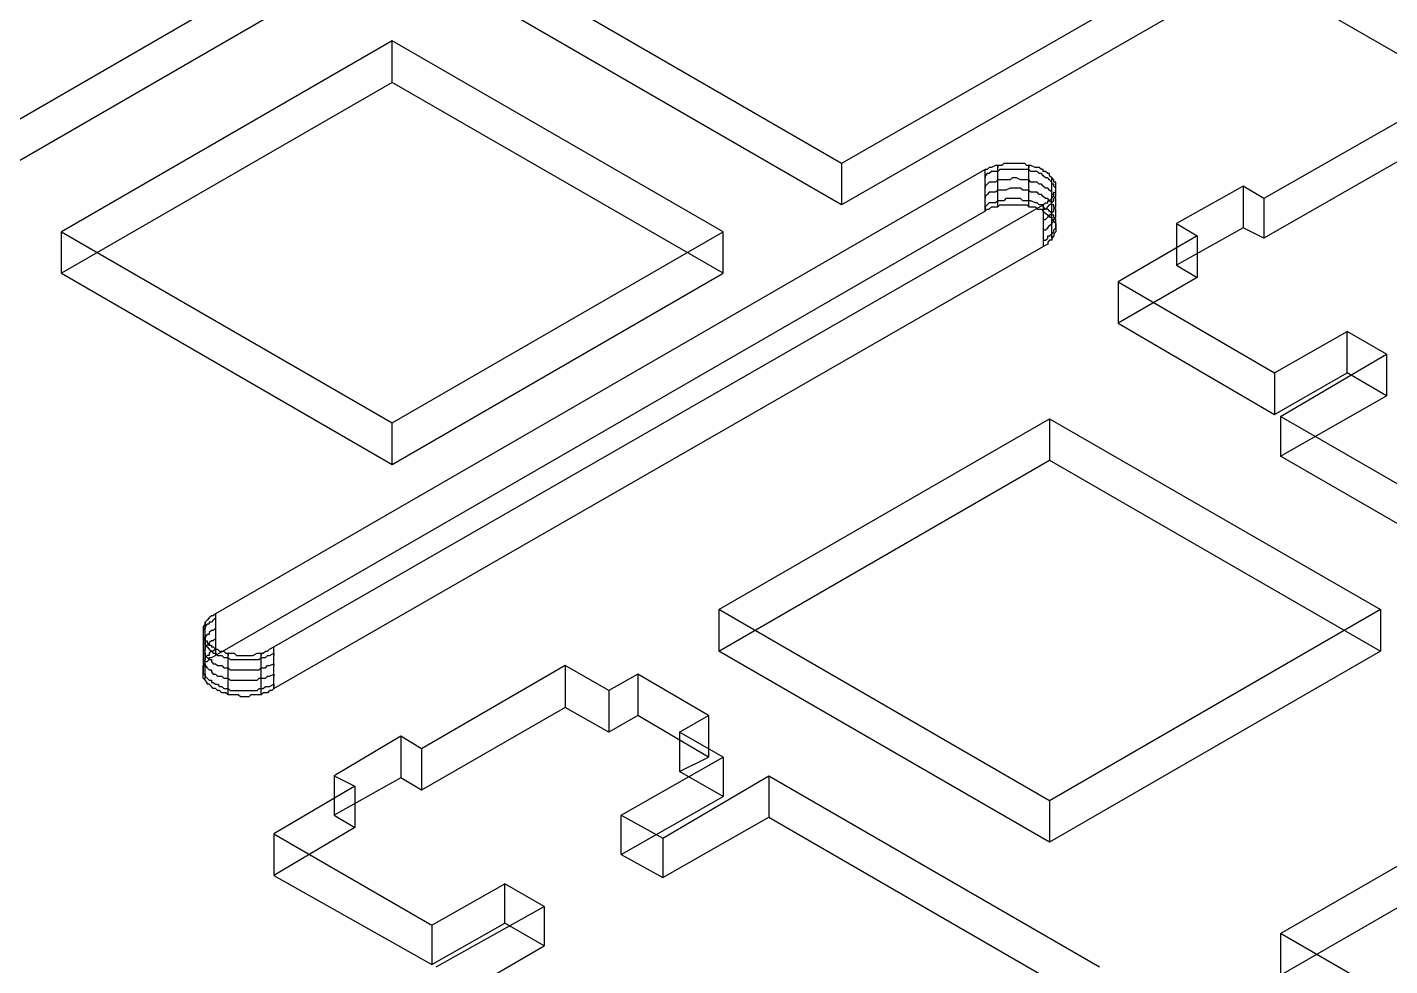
# Model space of a CAD drawing. Header units: millimetres. Extents: x 0 to 2112, y 8 to 1252.
# Drawn here: x 775.4 to 948.4, y 692.1 to 811.1 of the extents above; entities that cross this region are included whole.
import ezdxf

# ---------------------------------------------------------------- set-up
doc = ezdxf.new("R2010")
doc.units = ezdxf.units.MM
doc.layers.get('0').update_dxf_attribs({"linetype": 'CONTINUOUS'})

msp = doc.modelspace()

# ---------------------------------------------------------------- linework, layer by layer
at = {"color": 9}
for p, q in [((925.527, 821.517), (1128.25, 704.561)), ((925.527, 821.517), (1128.25, 704.561)), ((806.722, 818.102), (764.759, 793.856)), ((806.722, 818.102), (764.759, 793.856)), ((878.798, 793.856), (836.835, 818.102)), ((878.798, 793.856), (836.835, 818.102)), ((921.032, 818.102), (878.798, 793.856)), ((921.032, 818.102), (878.798, 793.856)), ((806.722, 812.839), (764.759, 788.592)), ((806.722, 812.839), (764.759, 788.592)), ((878.798, 788.592), (836.835, 812.839)), ((878.798, 788.592), (836.835, 812.839)), ((921.032, 812.839), (878.798, 788.592)), ((921.032, 812.839), (878.798, 788.592)), ((821.764, 809.424), (779.801, 785.177)), ((821.764, 809.424), (779.801, 785.177)), ((863.752, 785.177), (821.764, 809.424)), ((821.764, 804.132), (821.764, 809.424)), ((863.752, 785.177), (821.764, 809.424)), ((821.764, 804.132), (821.764, 809.424)), ((821.764, 804.132), (779.801, 779.914)), ((821.764, 804.132), (779.801, 779.914)), ((863.752, 779.914), (821.764, 804.132)), ((863.752, 779.914), (821.764, 804.132)), ((950.874, 799.917), (932.385, 789.393)), ((950.874, 799.917), (932.385, 789.393)), ((878.798, 793.856), (878.798, 788.592)), ((878.798, 793.856), (878.798, 788.592)), ((899.379, 793.856), (899.128, 793.609)), ((899.379, 793.856), (899.128, 793.609)), ((899.654, 793.856), (899.379, 793.856)), ((899.654, 793.856), (899.379, 793.856)), ((900.176, 793.856), (899.654, 793.856)), ((900.176, 793.856), (899.654, 793.856)), ((900.451, 793.856), (900.176, 793.856)), ((900.451, 793.856), (900.176, 793.856)), ((900.702, 793.856), (900.451, 793.856)), ((900.702, 793.856), (900.451, 793.856)), ((900.977, 793.856), (900.702, 793.856)), ((900.977, 793.856), (900.702, 793.856)), ((901.499, 793.856), (900.977, 793.856)), ((901.499, 793.856), (900.977, 793.856)), ((901.774, 793.856), (901.499, 793.856)), ((901.774, 793.856), (901.499, 793.856)), ((902.025, 793.856), (901.774, 793.856)), ((902.025, 793.856), (901.774, 793.856)), ((902.3, 793.609), (902.025, 793.856)), ((902.3, 793.609), (902.025, 793.856)), ((950.874, 794.932), (932.385, 784.377)), ((950.874, 794.932), (932.385, 784.377)), ((897.008, 793.083), (799.338, 736.713)), ((897.008, 793.083), (799.338, 736.713)), ((897.283, 793.083), (897.008, 793.083)), ((897.008, 787.795), (897.008, 793.083)), ((897.008, 787.795), (897.008, 793.083)), ((897.283, 793.083), (897.008, 793.083)), ((897.283, 792.561), (897.008, 792.286)), ((897.008, 792.286), (897.008, 792.011)), ((897.534, 793.334), (897.283, 793.083)), ((897.534, 793.334), (897.283, 793.083)), ((897.534, 792.561), (897.283, 792.561)), ((897.805, 793.334), (897.534, 793.334)), ((897.805, 793.334), (897.534, 793.334)), ((897.805, 792.808), (897.534, 792.561)), ((898.331, 793.609), (897.805, 793.334)), ((898.331, 793.609), (897.805, 793.334)), ((898.331, 792.808), (897.805, 792.808)), ((898.606, 793.609), (898.331, 793.609)), ((898.606, 793.609), (898.331, 793.609)), ((898.606, 792.808), (898.331, 792.808)), ((898.853, 793.609), (898.606, 793.609)), ((898.606, 788.345), (898.606, 793.609)), ((898.606, 793.609), (898.606, 793.334)), ((898.853, 793.609), (898.606, 793.609)), ((898.853, 793.083), (898.606, 792.808)), ((899.128, 793.609), (898.853, 793.609)), ((899.128, 793.609), (898.853, 793.609)), ((899.128, 793.083), (898.853, 793.083)), ((899.379, 793.083), (899.128, 793.083)), ((899.654, 793.083), (899.379, 793.083)), ((900.176, 793.083), (899.654, 793.083)), ((900.451, 793.083), (900.176, 793.083)), ((900.451, 792.011), (900.176, 791.764)), ((900.702, 793.083), (900.451, 793.083)), ((900.702, 792.011), (900.451, 792.011)), ((900.977, 793.083), (900.702, 793.083)), ((900.977, 792.011), (900.702, 792.011)), ((901.499, 793.083), (900.977, 793.083)), ((901.499, 791.764), (900.977, 792.011)), ((901.774, 793.083), (901.499, 793.083)), ((902.025, 793.083), (901.774, 793.083)), ((902.3, 793.083), (902.025, 793.083)), ((902.547, 793.609), (902.3, 793.609)), ((902.547, 793.609), (902.3, 793.609)), ((902.547, 793.083), (902.3, 793.083)), ((902.822, 793.609), (902.547, 793.609)), ((902.547, 788.345), (902.547, 793.609)), ((902.547, 793.609), (902.547, 793.334)), ((902.822, 793.609), (902.547, 793.609)), ((902.822, 792.808), (902.547, 793.083)), ((903.344, 793.334), (902.822, 793.609)), ((903.344, 793.334), (902.822, 793.609)), ((903.344, 792.808), (902.822, 792.808)), ((903.623, 793.334), (903.344, 793.334)), ((903.623, 793.334), (903.344, 793.334)), ((903.623, 792.808), (903.344, 792.808)), ((903.87, 793.334), (903.623, 793.334)), ((903.87, 793.334), (903.623, 793.334)), ((903.87, 792.561), (903.623, 792.808)), ((904.145, 793.083), (903.87, 793.334)), ((904.145, 793.083), (903.87, 793.334)), ((904.145, 792.561), (903.87, 792.561)), ((904.392, 793.083), (904.145, 793.083)), ((904.392, 793.083), (904.145, 793.083)), ((904.392, 792.286), (904.145, 792.561)), ((904.392, 792.808), (904.392, 793.083)), ((904.392, 792.808), (904.392, 793.083)), ((904.667, 792.808), (904.392, 792.808)), ((904.667, 792.808), (904.392, 792.808)), ((904.667, 792.011), (904.392, 792.286)), ((904.392, 792.286), (904.392, 792.286)), ((904.946, 792.561), (904.667, 792.808)), ((904.946, 792.561), (904.667, 792.808)), ((904.946, 792.011), (904.667, 792.011)), ((905.192, 792.561), (904.946, 792.561)), ((905.192, 792.561), (904.946, 792.561)), ((905.192, 791.764), (904.946, 792.011)), ((905.192, 792.286), (905.192, 792.561)), ((905.192, 792.286), (905.192, 792.561)), ((905.468, 792.011), (905.192, 792.286)), ((905.468, 792.011), (905.192, 792.286)), ((905.715, 791.764), (905.468, 792.011)), ((905.468, 792.011), (905.468, 792.011)), ((905.468, 786.747), (905.468, 792.011)), ((905.468, 792.011), (905.468, 791.764)), ((905.715, 791.764), (905.468, 792.011)), ((905.468, 792.011), (905.468, 792.011)), ((897.283, 791.238), (897.008, 790.963)), ((897.008, 790.963), (897.008, 790.716)), ((897.534, 791.489), (897.283, 791.238)), ((897.534, 790.19), (897.283, 789.915)), ((897.805, 791.489), (897.534, 791.489)), ((897.805, 790.19), (897.534, 790.19)), ((898.331, 791.489), (897.805, 791.489)), ((898.331, 790.19), (897.805, 790.19)), ((898.606, 791.764), (898.331, 791.489)), ((898.606, 790.441), (898.331, 790.19)), ((898.853, 791.764), (898.606, 791.764)), ((898.853, 790.441), (898.606, 790.441)), ((899.128, 791.764), (898.853, 791.764)), ((899.128, 790.441), (898.853, 790.441)), ((899.379, 791.764), (899.128, 791.764)), ((899.379, 790.441), (899.128, 790.441)), ((899.654, 791.764), (899.379, 791.764)), ((899.654, 790.441), (899.379, 790.441)), ((900.176, 791.764), (899.654, 791.764)), ((900.176, 790.716), (899.654, 790.441)), ((900.451, 790.716), (900.176, 790.716)), ((900.702, 790.716), (900.451, 790.716)), ((900.977, 790.716), (900.702, 790.716)), ((901.499, 790.716), (900.977, 790.716)), ((901.774, 791.764), (901.499, 791.764)), ((901.774, 790.441), (901.499, 790.716)), ((902.025, 791.764), (901.774, 791.764)), ((902.025, 790.441), (901.774, 790.441)), ((902.3, 791.764), (902.025, 791.764)), ((902.3, 790.441), (902.025, 790.441)), ((902.547, 791.764), (902.3, 791.764)), ((902.547, 790.441), (902.3, 790.441)), ((902.822, 791.489), (902.547, 791.764)), ((902.822, 790.19), (902.547, 790.441)), ((903.344, 791.489), (902.822, 791.489)), ((903.344, 790.19), (902.822, 790.19)), ((903.623, 791.489), (903.344, 791.489)), ((903.623, 790.19), (903.344, 790.19)), ((903.87, 791.238), (903.623, 791.489)), ((903.87, 789.915), (903.623, 790.19)), ((904.145, 791.238), (903.87, 791.238)), ((904.392, 790.963), (904.145, 791.238)), ((904.667, 790.716), (904.392, 790.963)), ((904.392, 790.963), (904.392, 790.963)), ((904.946, 790.716), (904.667, 790.716)), ((905.192, 790.441), (904.946, 790.716)), ((905.468, 791.489), (905.192, 791.764)), ((905.192, 791.764), (905.192, 791.764)), ((905.468, 790.19), (905.192, 790.441)), ((905.192, 790.441), (905.192, 790.441)), ((905.468, 791.238), (905.468, 791.489)), ((905.715, 791.238), (905.468, 791.238)), ((905.468, 789.915), (905.468, 790.19)), ((905.715, 791.489), (905.715, 791.764)), ((905.715, 791.489), (905.715, 791.764)), ((905.99, 791.489), (905.715, 791.489)), ((905.99, 791.489), (905.715, 791.489)), ((905.715, 790.963), (905.715, 791.238)), ((905.99, 790.716), (905.715, 790.963)), ((905.715, 789.915), (905.715, 790.19)), ((905.715, 790.19), (905.99, 790.19)), ((905.715, 789.915), (905.715, 790.19)), ((905.715, 790.19), (905.99, 790.19)), ((905.99, 791.238), (905.99, 791.489)), ((905.99, 791.238), (905.99, 791.489)), ((905.99, 790.963), (905.99, 791.238)), ((905.99, 790.963), (905.99, 791.238)), ((905.99, 790.716), (905.99, 790.963)), ((905.99, 790.963), (905.99, 790.963)), ((905.99, 790.716), (905.99, 790.963)), ((905.99, 790.963), (905.99, 790.963)), ((905.99, 790.441), (905.99, 790.716)), ((905.99, 790.441), (905.99, 790.716)), ((905.99, 790.441), (905.99, 790.716)), ((905.99, 790.19), (905.99, 790.441)), ((905.99, 790.19), (905.99, 790.441)), ((905.99, 790.441), (905.99, 790.441)), ((905.99, 790.19), (905.99, 790.441)), ((905.99, 789.915), (905.99, 790.19)), ((929.739, 790.963), (921.311, 786.225)), ((929.739, 790.963), (921.311, 786.225)), ((932.385, 789.393), (929.739, 790.963)), ((929.739, 790.963), (929.739, 785.7)), ((932.385, 789.393), (929.739, 790.963)), ((929.739, 790.963), (929.739, 785.7)), ((806.722, 732.497), (904.392, 788.592)), ((806.722, 732.497), (904.392, 788.592)), ((897.283, 789.915), (897.008, 789.64)), ((897.008, 789.64), (897.008, 789.393)), ((897.283, 788.592), (897.008, 788.345)), ((897.534, 788.868), (897.283, 788.592)), ((897.805, 788.868), (897.534, 788.868)), ((898.331, 788.868), (897.805, 788.868)), ((898.606, 789.118), (898.331, 788.868)), ((898.853, 789.118), (898.606, 789.118)), ((898.606, 788.345), (898.853, 788.592)), ((898.606, 788.345), (898.853, 788.592)), ((899.128, 789.118), (898.853, 789.118)), ((898.853, 788.592), (899.128, 788.592)), ((898.853, 788.592), (899.128, 788.592)), ((899.379, 789.118), (899.128, 789.118)), ((899.128, 788.592), (899.379, 788.592)), ((899.128, 788.592), (899.379, 788.592)), ((899.654, 789.393), (899.379, 789.118)), ((899.379, 788.592), (899.654, 788.592)), ((899.379, 788.592), (899.654, 788.592)), ((900.176, 789.393), (899.654, 789.393)), ((899.654, 788.592), (900.176, 788.592)), ((899.654, 788.592), (900.176, 788.592)), ((900.451, 789.393), (900.176, 789.393)), ((900.176, 788.592), (900.451, 788.592)), ((900.176, 788.592), (900.451, 788.592)), ((900.702, 789.393), (900.451, 789.393)), ((900.451, 788.592), (900.702, 788.592)), ((900.451, 788.592), (900.702, 788.592)), ((900.977, 789.393), (900.702, 789.393)), ((900.702, 788.592), (900.977, 788.592)), ((900.702, 788.592), (900.977, 788.592)), ((901.499, 789.393), (900.977, 789.393)), ((900.977, 788.592), (901.499, 788.592)), ((900.977, 788.592), (901.499, 788.592)), ((901.774, 789.118), (901.499, 789.393)), ((901.499, 788.592), (901.774, 788.592)), ((901.499, 788.592), (901.774, 788.592)), ((902.025, 789.118), (901.774, 789.118)), ((901.774, 788.592), (902.025, 788.592)), ((901.774, 788.592), (902.025, 788.592)), ((902.3, 789.118), (902.025, 789.118)), ((902.025, 788.592), (902.3, 788.592)), ((902.025, 788.592), (902.3, 788.592)), ((902.547, 789.118), (902.3, 789.118)), ((902.3, 788.592), (902.547, 788.345)), ((902.3, 788.592), (902.547, 788.345)), ((902.822, 789.118), (902.547, 789.118)), ((903.344, 788.868), (902.822, 789.118)), ((903.623, 788.868), (903.344, 788.868)), ((903.87, 788.592), (903.623, 788.868)), ((904.145, 789.915), (903.87, 789.915)), ((904.145, 788.592), (903.87, 788.592)), ((904.392, 789.64), (904.145, 789.915)), ((904.392, 788.592), (904.145, 788.592)), ((904.667, 789.393), (904.392, 789.64)), ((904.392, 789.64), (904.392, 789.64)), ((904.392, 788.592), (904.667, 788.868)), ((904.392, 788.592), (904.667, 788.868)), ((904.392, 788.592), (904.392, 783.332)), ((904.392, 788.345), (904.392, 788.592)), ((904.392, 788.592), (904.392, 783.332)), ((904.946, 789.393), (904.667, 789.393)), ((904.667, 788.868), (904.946, 788.868)), ((904.667, 788.868), (904.946, 788.868)), ((905.192, 789.118), (904.946, 789.393)), ((904.946, 788.868), (904.946, 789.118)), ((904.946, 789.118), (905.192, 789.118)), ((904.946, 788.868), (904.946, 789.118)), ((904.946, 789.118), (905.192, 789.118)), ((904.946, 788.345), (905.192, 788.592)), ((905.192, 789.118), (905.468, 789.393)), ((905.192, 789.118), (905.468, 789.393)), ((905.468, 788.868), (905.192, 789.118)), ((905.192, 789.118), (905.192, 789.118)), ((905.192, 788.592), (905.468, 788.868)), ((905.715, 789.915), (905.468, 789.915)), ((905.468, 789.393), (905.468, 789.64)), ((905.468, 789.64), (905.715, 789.64)), ((905.468, 784.377), (905.468, 789.64)), ((905.468, 789.64), (905.468, 789.393)), ((905.468, 789.393), (905.468, 789.64)), ((905.468, 789.64), (905.715, 789.64)), ((905.468, 788.868), (905.715, 789.118)), ((905.468, 788.592), (905.468, 788.868)), ((905.468, 788.868), (905.468, 788.868)), ((905.715, 788.592), (905.468, 788.592)), ((905.715, 789.64), (905.715, 789.915)), ((905.715, 789.64), (905.715, 789.915)), ((905.715, 789.64), (905.715, 789.915)), ((905.99, 789.393), (905.715, 789.64)), ((905.715, 789.393), (905.99, 789.64)), ((905.715, 789.118), (905.715, 789.393)), ((905.715, 789.393), (905.715, 789.393)), ((905.715, 788.345), (905.715, 788.592)), ((905.99, 789.64), (905.99, 789.915)), ((905.99, 789.915), (905.99, 789.915)), ((905.99, 789.118), (905.99, 789.393)), ((905.99, 789.393), (905.99, 789.393)), ((905.99, 788.868), (905.99, 789.118)), ((905.99, 788.592), (905.99, 788.868)), ((905.99, 788.345), (905.99, 788.592)), ((905.99, 788.592), (905.99, 788.592)), ((932.385, 789.393), (932.385, 784.377)), ((932.385, 789.393), (932.385, 784.377)), ((897.008, 787.795), (799.338, 731.425)), ((897.008, 787.795), (799.338, 731.425)), ((897.008, 788.345), (897.008, 788.07)), ((897.008, 787.795), (897.283, 788.07)), ((897.008, 787.795), (897.283, 788.07)), ((897.008, 787.795), (897.008, 787.795)), ((897.008, 787.795), (897.008, 787.795)), ((897.283, 788.07), (897.534, 788.07)), ((897.283, 788.07), (897.534, 788.07)), ((897.534, 788.07), (897.805, 788.345)), ((897.534, 788.07), (897.805, 788.345)), ((897.805, 788.345), (898.331, 788.345)), ((897.805, 788.345), (898.331, 788.345)), ((898.331, 788.345), (898.606, 788.345)), ((898.331, 788.345), (898.606, 788.345)), ((902.547, 788.345), (902.822, 788.345)), ((902.547, 788.345), (902.822, 788.345)), ((902.822, 788.345), (903.344, 788.345)), ((902.822, 788.345), (903.344, 788.345)), ((903.344, 788.345), (903.623, 788.07)), ((903.344, 788.345), (903.623, 788.07)), ((903.623, 788.07), (903.87, 788.07)), ((903.623, 788.07), (903.87, 788.07)), ((903.87, 788.07), (904.145, 788.07)), ((903.87, 788.07), (904.145, 788.07)), ((904.145, 788.07), (904.392, 787.795)), ((904.145, 788.07), (904.392, 787.795)), ((904.667, 788.07), (904.392, 788.345)), ((904.392, 788.07), (904.667, 788.07)), ((904.392, 787.795), (904.392, 787.795)), ((904.392, 787.795), (904.667, 787.548)), ((904.392, 787.795), (904.392, 787.795)), ((904.392, 787.795), (904.667, 787.548)), ((904.392, 786.747), (904.667, 786.747)), ((904.667, 788.07), (904.946, 788.345)), ((904.946, 788.07), (904.667, 788.07)), ((904.667, 787.548), (904.946, 787.273)), ((904.667, 787.548), (904.946, 787.273)), ((904.667, 786.747), (904.946, 787.023)), ((904.946, 788.345), (904.946, 788.345)), ((905.192, 787.795), (904.946, 788.07)), ((904.946, 787.273), (905.192, 787.273)), ((904.946, 787.023), (905.192, 787.273)), ((904.946, 787.273), (905.192, 787.273)), ((904.946, 787.023), (904.946, 787.023)), ((905.468, 787.548), (905.192, 787.795)), ((905.192, 787.795), (905.192, 787.795)), ((905.192, 787.273), (905.468, 787.548)), ((905.192, 787.273), (905.192, 787.023)), ((905.192, 787.273), (905.192, 787.023)), ((905.192, 787.023), (905.468, 787.023)), ((905.192, 787.023), (905.468, 787.023)), ((905.468, 787.548), (905.715, 787.795)), ((905.468, 787.273), (905.468, 787.548)), ((905.468, 787.548), (905.468, 787.548)), ((905.715, 787.273), (905.468, 787.273)), ((905.468, 787.023), (905.468, 786.747)), ((905.468, 787.023), (905.468, 786.747)), ((905.468, 786.747), (905.715, 786.5)), ((905.468, 786.747), (905.715, 786.5)), ((905.99, 788.07), (905.715, 788.345)), ((905.715, 788.07), (905.99, 788.345)), ((905.715, 787.795), (905.715, 788.07)), ((905.715, 788.07), (905.715, 788.07)), ((905.715, 787.023), (905.715, 787.273)), ((905.99, 786.747), (905.715, 787.023)), ((905.715, 786.747), (905.99, 787.023)), ((905.715, 786.5), (905.715, 786.747)), ((905.715, 786.747), (905.715, 786.747)), ((905.99, 787.795), (905.99, 788.07)), ((905.99, 788.07), (905.99, 788.07)), ((905.99, 787.548), (905.99, 787.795)), ((905.99, 787.273), (905.99, 787.548)), ((905.99, 787.023), (905.99, 787.273)), ((905.99, 787.273), (905.99, 787.273)), ((905.99, 786.5), (905.99, 786.747)), ((905.99, 786.747), (905.99, 786.747)), ((779.801, 785.177), (821.764, 760.931)), ((779.801, 779.914), (779.801, 785.177)), ((779.801, 785.177), (821.764, 760.931)), ((779.801, 779.914), (779.801, 785.177)), ((821.764, 760.931), (863.752, 785.177)), ((821.764, 760.931), (863.752, 785.177)), ((863.752, 779.914), (863.752, 785.177)), ((863.752, 779.914), (863.752, 785.177)), ((904.392, 785.424), (904.667, 785.424)), ((904.667, 785.424), (904.946, 785.7)), ((904.946, 785.7), (905.192, 785.975)), ((904.946, 785.7), (904.946, 785.7)), ((905.192, 785.975), (905.468, 786.225)), ((905.468, 786.225), (905.715, 786.5)), ((905.468, 786.225), (905.468, 786.225)), ((905.468, 784.902), (905.715, 785.177)), ((905.715, 786.5), (905.715, 786.5)), ((905.715, 786.5), (905.99, 786.225)), ((905.715, 786.5), (905.715, 786.5)), ((905.715, 786.5), (905.99, 786.225)), ((905.715, 785.424), (905.99, 785.7)), ((905.715, 785.177), (905.715, 785.424)), ((905.715, 785.424), (905.715, 785.424)), ((905.99, 785.177), (905.715, 784.902)), ((905.99, 785.177), (905.715, 784.902)), ((905.99, 786.225), (905.99, 786.5)), ((905.99, 786.225), (905.99, 785.975)), ((905.99, 785.975), (905.99, 786.225)), ((905.99, 786.225), (905.99, 786.225)), ((905.99, 786.225), (905.99, 785.975)), ((905.99, 785.975), (905.99, 785.975)), ((905.99, 785.975), (905.99, 785.7)), ((905.99, 785.7), (905.99, 785.975)), ((905.99, 785.975), (905.99, 785.975)), ((905.99, 785.975), (905.99, 785.7)), ((905.99, 785.7), (905.99, 785.424)), ((905.99, 785.7), (905.99, 785.424)), ((905.99, 785.424), (905.99, 785.177)), ((905.99, 785.424), (905.99, 785.177)), ((905.99, 785.177), (905.99, 785.177)), ((905.99, 785.177), (905.99, 785.177)), ((921.311, 786.225), (923.925, 784.652)), ((921.311, 786.225), (921.311, 780.962)), ((921.311, 786.225), (923.925, 784.652)), ((921.311, 786.225), (921.311, 780.962)), ((929.739, 785.7), (921.311, 780.962)), ((929.739, 785.7), (921.311, 780.962)), ((932.385, 784.377), (929.739, 785.7)), ((932.385, 784.377), (929.739, 785.7)), ((806.722, 727.209), (904.392, 783.332)), ((806.722, 727.209), (904.392, 783.332)), ((904.392, 784.13), (904.667, 784.13)), ((904.946, 783.608), (904.392, 783.332)), ((904.946, 783.608), (904.392, 783.332)), ((904.667, 784.13), (904.946, 784.377)), ((904.946, 784.377), (904.946, 784.652)), ((904.946, 784.652), (905.192, 784.652)), ((905.192, 784.13), (904.946, 783.855)), ((905.192, 784.13), (904.946, 783.855)), ((904.946, 783.855), (904.946, 783.608)), ((904.946, 783.855), (904.946, 783.608)), ((905.192, 784.652), (905.468, 784.902)), ((905.468, 784.13), (905.192, 784.13)), ((905.468, 784.13), (905.192, 784.13)), ((905.468, 784.902), (905.468, 784.902)), ((905.715, 784.652), (905.468, 784.377)), ((905.715, 784.652), (905.468, 784.377)), ((905.468, 784.377), (905.468, 784.13)), ((905.468, 784.377), (905.468, 784.13)), ((905.715, 784.902), (905.715, 784.652)), ((905.715, 784.902), (905.715, 784.652)), ((905.715, 784.652), (905.715, 784.652)), ((905.715, 784.652), (905.715, 784.652)), ((923.925, 784.652), (913.899, 778.842)), ((923.925, 784.652), (913.899, 778.842)), ((923.925, 784.652), (923.925, 779.392)), ((923.925, 784.652), (923.925, 779.392)), ((779.801, 779.914), (821.764, 755.668)), ((779.801, 779.914), (821.764, 755.668)), ((821.764, 755.668), (863.752, 779.914)), ((821.764, 755.668), (863.752, 779.914)), ((921.311, 780.962), (923.925, 779.392)), ((921.311, 780.962), (923.925, 779.392)), ((923.925, 779.392), (913.899, 773.578)), ((923.925, 779.392), (913.899, 773.578)), ((913.899, 778.842), (933.708, 767.267)), ((913.899, 778.842), (913.899, 773.578)), ((913.899, 778.842), (933.708, 767.267)), ((913.899, 778.842), (913.899, 773.578)), ((913.899, 773.578), (933.708, 762.007)), ((913.899, 773.578), (933.708, 762.007)), ((933.708, 767.267), (942.936, 772.53)), ((933.708, 767.267), (942.936, 772.53)), ((947.953, 769.638), (942.936, 772.53)), ((947.953, 769.638), (942.936, 772.53)), ((942.936, 767.267), (942.936, 772.53)), ((942.936, 767.267), (942.936, 772.53)), ((934.508, 761.732), (947.953, 769.638)), ((934.508, 761.732), (947.953, 769.638)), ((947.953, 769.638), (947.953, 764.374)), ((947.953, 769.638), (947.953, 764.374)), ((933.708, 762.007), (942.936, 767.267)), ((933.708, 767.267), (933.708, 762.007)), ((933.708, 767.267), (933.708, 762.007)), ((933.708, 762.007), (942.936, 767.267)), ((947.953, 764.374), (942.936, 767.267)), ((947.953, 764.374), (942.936, 767.267)), ((934.508, 756.715), (947.953, 764.374)), ((934.508, 756.715), (947.953, 764.374)), ((821.764, 755.668), (821.764, 760.931)), ((821.764, 755.668), (821.764, 760.931)), ((863.23, 737.235), (905.192, 761.457)), ((863.23, 737.235), (905.192, 761.457)), ((905.192, 761.457), (947.18, 737.235)), ((905.192, 761.457), (905.192, 756.193)), ((905.192, 761.457), (947.18, 737.235)), ((905.192, 761.457), (905.192, 756.193)), ((976.468, 737.485), (934.508, 761.732)), ((934.508, 761.732), (934.508, 756.715)), ((976.468, 737.485), (934.508, 761.732)), ((934.508, 761.732), (934.508, 756.715)), ((863.23, 731.975), (905.192, 756.193)), ((863.23, 731.975), (905.192, 756.193)), ((905.192, 756.193), (947.18, 731.975)), ((905.192, 756.193), (947.18, 731.975)), ((976.468, 732.497), (934.508, 756.715)), ((976.468, 732.497), (934.508, 756.715)), ((799.338, 736.713), (799.059, 736.438)), ((799.338, 736.713), (799.059, 736.438)), ((799.338, 736.713), (799.338, 731.425)), ((799.338, 736.713), (799.338, 731.425)), ((905.192, 712.992), (863.23, 737.235)), ((905.192, 712.992), (863.23, 737.235)), ((863.23, 737.235), (863.23, 731.975)), ((863.23, 737.235), (863.23, 731.975)), ((947.18, 737.235), (905.192, 712.992)), ((947.18, 737.235), (905.192, 712.992)), ((947.18, 737.235), (947.18, 731.975)), ((947.18, 737.235), (947.18, 731.975)), ((798.015, 735.39), (797.768, 735.115)), ((798.015, 735.39), (797.768, 735.115)), ((797.768, 735.115), (797.768, 735.115)), ((797.768, 735.115), (797.768, 734.868)), ((797.768, 735.115), (797.768, 735.115)), ((797.768, 735.115), (797.768, 734.868)), ((797.768, 734.868), (797.768, 734.593)), ((798.015, 734.868), (797.768, 734.593)), ((797.768, 734.868), (797.768, 734.593)), ((798.29, 735.916), (798.015, 735.64)), ((798.29, 735.916), (798.015, 735.64)), ((798.015, 735.64), (798.015, 735.64)), ((798.015, 735.64), (798.015, 735.39)), ((798.015, 730.377), (798.015, 735.64)), ((798.015, 735.64), (798.015, 735.39)), ((798.015, 735.64), (798.015, 735.64)), ((798.015, 735.64), (798.015, 735.39)), ((798.29, 735.39), (798.015, 735.115)), ((798.015, 735.115), (798.015, 734.868)), ((798.015, 734.868), (798.015, 734.868)), ((798.537, 736.191), (798.29, 735.916)), ((798.537, 736.191), (798.29, 735.916)), ((798.537, 735.39), (798.29, 735.39)), ((798.812, 736.438), (798.537, 736.191)), ((798.812, 736.438), (798.537, 736.191)), ((798.537, 736.191), (798.537, 736.191)), ((798.537, 736.191), (798.537, 736.191)), ((798.812, 735.64), (798.537, 735.64)), ((798.537, 735.64), (798.537, 735.39)), ((799.059, 736.438), (798.812, 736.438)), ((799.059, 736.438), (798.812, 736.438)), ((799.059, 735.916), (798.812, 735.64)), ((799.338, 736.191), (799.059, 735.916)), ((799.338, 734.868), (799.059, 734.593)), ((797.768, 734.593), (797.768, 734.593)), ((797.768, 734.593), (797.768, 734.346)), ((797.768, 734.593), (797.768, 734.346)), ((797.768, 734.593), (797.768, 734.593)), ((797.768, 734.593), (797.768, 734.346)), ((797.768, 734.346), (797.768, 734.067)), ((797.768, 734.346), (797.768, 734.346)), ((797.768, 734.346), (797.768, 734.067)), ((797.768, 734.346), (797.768, 734.067)), ((797.768, 734.067), (797.768, 733.792)), ((797.768, 734.067), (797.768, 733.792)), ((797.768, 734.067), (797.768, 733.792)), ((797.768, 733.792), (797.768, 733.792)), ((797.768, 733.792), (798.015, 733.545)), ((797.768, 733.792), (797.768, 733.545)), ((797.768, 733.792), (797.768, 733.792)), ((797.768, 733.792), (798.015, 733.545)), ((798.015, 733.545), (797.768, 733.27)), ((797.768, 733.545), (797.768, 733.545)), ((797.768, 733.545), (797.768, 733.27)), ((797.768, 733.27), (797.768, 733.023)), ((797.768, 733.27), (797.768, 733.023)), ((798.29, 734.067), (798.015, 733.792)), ((798.015, 733.792), (798.015, 733.545)), ((798.015, 733.545), (798.015, 733.27)), ((798.015, 733.545), (798.015, 733.545)), ((798.015, 733.545), (798.015, 733.27)), ((798.015, 733.27), (798.29, 733.27)), ((798.015, 728.281), (798.015, 733.27)), ((798.015, 733.27), (798.015, 733.023)), ((798.015, 733.27), (798.29, 733.27)), ((798.537, 734.067), (798.29, 734.067)), ((798.29, 733.27), (798.29, 733.023)), ((798.29, 733.27), (798.29, 733.023)), ((798.812, 734.593), (798.537, 734.346)), ((798.537, 734.346), (798.537, 734.067)), ((798.812, 733.27), (798.537, 733.023)), ((799.059, 734.593), (798.812, 734.593)), ((799.059, 733.27), (798.812, 733.27)), ((799.338, 733.545), (799.059, 733.27)), ((797.768, 733.023), (797.768, 733.023)), ((797.768, 733.023), (797.768, 732.744)), ((797.768, 733.023), (798.015, 733.023)), ((797.768, 732.744), (797.768, 732.497)), ((797.768, 732.497), (797.768, 732.222)), ((798.015, 732.222), (797.768, 731.975)), ((797.768, 732.222), (797.768, 732.222)), ((797.768, 732.222), (797.768, 731.975)), ((797.768, 731.975), (797.768, 731.7)), ((797.768, 731.975), (797.768, 731.7)), ((797.768, 731.7), (797.768, 731.7)), ((797.768, 731.7), (797.768, 731.425)), ((797.768, 731.7), (798.015, 731.7)), ((797.768, 731.425), (797.768, 731.178)), ((798.015, 733.023), (798.015, 732.744)), ((798.29, 732.744), (798.015, 732.497)), ((798.015, 732.744), (798.29, 732.497)), ((798.015, 732.497), (798.015, 732.222)), ((798.015, 732.222), (798.015, 732.222)), ((798.015, 731.7), (798.015, 731.425)), ((798.29, 731.425), (798.015, 731.178)), ((798.015, 731.425), (798.29, 731.178)), ((798.29, 733.023), (798.537, 732.744)), ((798.29, 733.023), (798.537, 732.744)), ((798.537, 732.744), (798.29, 732.744)), ((798.29, 732.497), (798.29, 732.497)), ((798.29, 732.497), (798.537, 732.222)), ((798.537, 731.425), (798.29, 731.425)), ((798.537, 733.023), (798.537, 732.744)), ((798.537, 732.744), (798.812, 732.744)), ((798.537, 732.744), (798.812, 732.744)), ((798.537, 732.222), (798.812, 731.975)), ((798.812, 731.975), (798.537, 731.7)), ((798.537, 731.7), (798.537, 731.425)), ((798.812, 732.744), (798.812, 732.497)), ((798.812, 732.744), (798.812, 732.497)), ((798.812, 732.497), (799.059, 732.497)), ((798.812, 732.497), (799.059, 732.497)), ((799.059, 731.975), (798.812, 731.975)), ((798.812, 731.975), (798.812, 731.975)), ((798.812, 731.975), (799.059, 731.7)), ((798.812, 731.178), (799.338, 731.425)), ((798.812, 731.178), (799.338, 731.425)), ((799.059, 732.497), (799.338, 732.222)), ((799.059, 732.497), (799.338, 732.222)), ((799.338, 732.222), (799.059, 731.975)), ((799.059, 731.7), (799.338, 731.7)), ((799.338, 732.222), (799.613, 732.222)), ((799.338, 732.222), (799.613, 732.222)), ((799.338, 731.7), (799.613, 731.425)), ((799.613, 732.222), (799.86, 731.975)), ((799.613, 732.222), (799.86, 731.975)), ((799.613, 731.425), (799.86, 731.425)), ((799.86, 731.975), (800.135, 731.975)), ((799.86, 731.975), (800.135, 731.975)), ((799.86, 731.425), (800.135, 731.425)), ((800.135, 731.975), (800.382, 731.975)), ((800.135, 731.975), (800.382, 731.975)), ((800.135, 731.425), (800.382, 731.178)), ((800.382, 731.975), (800.661, 731.7)), ((800.382, 731.975), (800.661, 731.7)), ((800.661, 731.7), (800.936, 731.7)), ((800.661, 731.7), (800.936, 731.7)), ((800.936, 731.7), (801.183, 731.7)), ((800.936, 726.436), (800.936, 731.7)), ((800.936, 731.7), (800.936, 731.425)), ((800.936, 731.7), (801.183, 731.7)), ((801.183, 731.7), (801.705, 731.7)), ((801.183, 731.7), (801.705, 731.7)), ((801.705, 731.7), (801.984, 731.425)), ((801.705, 731.7), (801.984, 731.425)), ((801.984, 731.425), (802.231, 731.425)), ((801.984, 731.425), (802.231, 731.425)), ((802.231, 731.425), (802.506, 731.425)), ((802.231, 731.425), (802.506, 731.425)), ((802.506, 731.425), (803.028, 731.425)), ((802.506, 731.425), (803.028, 731.425)), ((803.028, 731.425), (803.303, 731.425)), ((803.028, 731.425), (803.303, 731.425)), ((803.303, 731.425), (803.554, 731.425)), ((803.303, 731.425), (803.554, 731.425)), ((803.554, 731.425), (803.829, 731.425)), ((803.554, 731.425), (803.829, 731.425)), ((803.829, 731.425), (804.076, 731.425)), ((803.829, 731.425), (804.076, 731.425)), ((804.076, 731.425), (804.626, 731.7)), ((804.076, 731.425), (804.626, 731.7)), ((804.626, 731.7), (804.877, 731.7)), ((804.626, 731.7), (804.877, 731.7)), ((804.877, 731.7), (805.152, 731.7)), ((804.877, 731.7), (805.152, 731.7)), ((805.152, 731.7), (805.399, 731.7)), ((805.152, 726.436), (805.152, 731.7)), ((805.152, 731.7), (805.152, 731.425)), ((805.152, 731.7), (805.399, 731.7)), ((805.399, 731.7), (805.674, 731.975)), ((805.399, 731.7), (805.674, 731.975)), ((805.674, 731.975), (805.949, 731.975)), ((805.674, 731.975), (805.949, 731.975)), ((805.674, 731.178), (805.949, 731.425)), ((805.949, 731.975), (806.2, 732.222)), ((805.949, 731.975), (806.2, 732.222)), ((805.949, 731.425), (806.2, 731.425)), ((806.2, 732.222), (806.722, 732.497)), ((806.2, 732.222), (806.722, 732.497)), ((806.2, 731.425), (806.722, 731.7)), ((806.722, 727.209), (806.722, 732.497)), ((806.722, 727.209), (806.722, 732.497)), ((806.722, 731.7), (806.722, 731.425)), ((905.192, 707.729), (863.23, 731.975)), ((905.192, 707.729), (863.23, 731.975)), ((947.18, 731.975), (905.192, 707.729)), ((947.18, 731.975), (905.192, 707.729)), ((797.768, 731.178), (797.768, 731.178)), ((797.768, 731.178), (797.768, 730.899)), ((798.015, 730.899), (797.768, 730.652)), ((797.768, 730.899), (797.768, 730.652)), ((797.768, 730.652), (797.768, 730.377)), ((797.768, 730.652), (797.768, 730.377)), ((797.768, 730.377), (797.768, 730.377)), ((797.768, 730.377), (797.768, 730.13)), ((797.768, 730.377), (798.015, 730.377)), ((797.768, 729.855), (797.768, 730.13)), ((797.768, 730.13), (798.015, 730.13)), ((797.768, 730.13), (797.768, 729.855)), ((797.768, 729.855), (797.768, 730.13)), ((797.768, 730.13), (798.015, 730.13)), ((797.768, 729.604), (797.768, 729.855)), ((797.768, 729.855), (797.768, 729.855)), ((797.768, 729.855), (797.768, 729.604)), ((797.768, 729.604), (797.768, 729.855)), ((798.015, 731.178), (798.015, 731.178)), ((798.015, 731.178), (798.015, 730.899)), ((798.015, 730.377), (798.015, 730.652)), ((798.015, 730.652), (798.29, 730.652)), ((798.015, 730.377), (798.015, 730.652)), ((798.015, 730.652), (798.29, 730.652)), ((798.015, 730.13), (798.015, 730.377)), ((798.015, 730.377), (798.015, 730.13)), ((798.015, 730.13), (798.015, 730.377)), ((798.015, 730.13), (798.29, 729.855)), ((798.29, 731.178), (798.29, 731.178)), ((798.29, 731.178), (798.537, 730.899)), ((798.29, 730.652), (798.537, 730.899)), ((798.29, 730.652), (798.537, 730.899)), ((798.29, 729.855), (798.29, 729.855)), ((798.29, 729.855), (798.537, 729.604)), ((798.537, 730.899), (798.537, 731.178)), ((798.537, 731.178), (798.812, 731.178)), ((798.537, 730.899), (798.537, 731.178)), ((798.537, 731.178), (798.812, 731.178)), ((798.537, 730.899), (798.812, 730.899)), ((798.812, 730.899), (798.812, 730.652)), ((798.812, 730.652), (799.059, 730.377)), ((799.059, 730.377), (799.338, 730.377)), ((799.338, 730.377), (799.613, 730.13)), ((799.613, 730.13), (799.86, 730.13)), ((799.86, 730.13), (800.135, 730.13)), ((800.135, 730.13), (800.382, 729.855)), ((800.382, 731.178), (800.661, 731.178)), ((800.382, 729.855), (800.661, 729.855)), ((800.661, 731.178), (800.936, 731.178)), ((800.661, 729.855), (800.936, 729.855)), ((800.936, 731.178), (801.183, 730.899)), ((800.936, 729.855), (801.183, 729.604)), ((801.183, 730.899), (801.705, 730.899)), ((801.705, 730.899), (801.984, 730.899)), ((801.984, 730.899), (802.231, 730.899)), ((802.231, 730.899), (802.506, 730.899)), ((802.506, 730.899), (803.028, 730.899)), ((803.028, 730.899), (803.303, 730.899)), ((803.303, 730.899), (803.554, 730.899)), ((803.554, 730.899), (803.829, 730.899)), ((803.829, 730.899), (804.076, 730.899)), ((804.076, 730.899), (804.626, 730.899)), ((804.626, 730.899), (804.877, 730.899)), ((804.877, 730.899), (805.152, 731.178)), ((804.877, 729.604), (805.152, 729.855)), ((805.152, 731.178), (805.399, 731.178)), ((805.152, 729.855), (805.399, 729.855)), ((805.399, 731.178), (805.674, 731.178)), ((805.399, 729.855), (805.674, 729.855)), ((805.674, 729.855), (805.949, 730.13)), ((805.949, 730.13), (806.2, 730.13)), ((806.2, 730.13), (806.722, 730.377)), ((806.722, 730.377), (806.722, 730.13)), ((843.696, 730.13), (825.482, 719.575)), ((843.696, 730.13), (825.482, 719.575)), ((849.235, 726.962), (843.696, 730.13)), ((843.696, 730.13), (843.696, 724.838)), ((849.235, 726.962), (843.696, 730.13)), ((843.696, 730.13), (843.696, 724.838)), ((797.768, 729.329), (797.768, 729.604)), ((797.768, 729.604), (797.768, 729.604)), ((797.768, 729.604), (797.768, 729.329)), ((797.768, 729.329), (797.768, 729.604)), ((797.768, 729.604), (797.768, 729.604)), ((797.768, 729.054), (797.768, 729.329)), ((797.768, 729.329), (797.768, 729.054)), ((797.768, 729.054), (797.768, 729.329)), ((797.768, 728.807), (797.768, 729.054)), ((797.768, 729.054), (798.015, 729.054)), ((797.768, 728.807), (797.768, 729.054)), ((797.768, 728.532), (797.768, 728.807)), ((797.768, 728.807), (797.768, 728.807)), ((797.768, 728.532), (797.768, 728.807)), ((797.768, 728.807), (797.768, 728.807)), ((798.015, 728.281), (797.768, 728.532)), ((798.015, 728.281), (797.768, 728.532)), ((798.015, 729.054), (798.015, 728.807)), ((798.015, 728.807), (798.29, 728.532)), ((798.29, 728.006), (798.015, 728.281)), ((798.015, 728.281), (798.015, 728.281)), ((798.29, 728.006), (798.015, 728.281)), ((798.015, 728.281), (798.015, 728.281)), ((798.29, 728.532), (798.29, 728.532)), ((798.29, 728.532), (798.537, 728.281)), ((798.29, 727.759), (798.29, 728.006)), ((798.29, 727.759), (798.29, 728.006)), ((798.537, 729.604), (798.812, 729.604)), ((798.537, 728.281), (798.812, 728.281)), ((798.812, 729.604), (798.812, 729.329)), ((798.812, 729.329), (799.059, 729.054)), ((798.812, 728.281), (798.812, 728.006)), ((798.812, 728.006), (799.059, 728.006)), ((799.059, 729.054), (799.338, 729.054)), ((799.059, 728.006), (799.338, 727.759)), ((799.338, 729.054), (799.613, 728.807)), ((799.613, 728.807), (799.86, 728.807)), ((799.86, 728.807), (800.135, 728.807)), ((800.135, 728.807), (800.382, 728.532)), ((800.382, 728.532), (800.661, 728.532)), ((800.661, 728.532), (800.936, 728.532)), ((800.936, 728.532), (801.183, 728.281)), ((801.183, 729.604), (801.705, 729.604)), ((801.183, 728.281), (801.705, 728.281)), ((801.705, 729.604), (801.984, 729.604)), ((801.705, 728.281), (801.984, 728.281)), ((801.984, 729.604), (802.231, 729.604)), ((801.984, 728.281), (802.231, 728.281)), ((802.231, 729.604), (802.506, 729.604)), ((802.231, 728.281), (802.506, 728.281)), ((802.506, 729.604), (803.028, 729.604)), ((802.506, 728.281), (803.028, 728.281)), ((803.028, 729.604), (803.303, 729.604)), ((803.028, 728.281), (803.303, 728.281)), ((803.303, 729.604), (803.554, 729.604)), ((803.303, 728.281), (803.554, 728.281)), ((803.554, 729.604), (803.829, 729.604)), ((803.554, 728.281), (803.829, 728.281)), ((803.829, 729.604), (804.076, 729.604)), ((803.829, 728.281), (804.076, 728.281)), ((804.076, 729.604), (804.626, 729.604)), ((804.076, 728.281), (804.626, 728.281)), ((804.626, 729.604), (804.877, 729.604)), ((804.626, 728.281), (804.877, 728.532)), ((804.877, 728.532), (805.152, 728.532)), ((805.152, 728.532), (805.399, 728.532)), ((805.399, 728.532), (805.674, 728.532)), ((805.674, 728.532), (805.949, 728.807)), ((805.949, 728.807), (806.2, 728.807)), ((806.2, 728.807), (806.722, 729.054)), ((806.722, 729.054), (806.722, 728.807)), ((852.925, 729.054), (849.235, 726.962)), ((852.925, 729.054), (849.235, 726.962)), ((861.907, 723.791), (852.925, 729.054)), ((852.925, 729.054), (852.925, 723.791)), ((861.907, 723.791), (852.925, 729.054)), ((852.925, 729.054), (852.925, 723.791)), ((798.537, 727.759), (798.29, 727.759)), ((798.537, 727.759), (798.29, 727.759)), ((798.812, 727.484), (798.537, 727.759)), ((798.812, 727.484), (798.537, 727.759)), ((799.059, 727.209), (798.812, 727.484)), ((798.812, 727.484), (798.812, 727.484)), ((799.059, 727.209), (798.812, 727.484)), ((798.812, 727.484), (798.812, 727.484)), ((799.338, 727.209), (799.059, 727.209)), ((799.338, 727.209), (799.059, 727.209)), ((799.338, 727.759), (799.613, 727.759)), ((799.613, 726.962), (799.338, 727.209)), ((799.613, 726.962), (799.338, 727.209)), ((799.613, 727.759), (799.86, 727.484)), ((799.86, 726.962), (799.613, 726.962)), ((799.86, 726.962), (799.613, 726.962)), ((799.86, 727.484), (800.135, 727.484)), ((800.135, 726.683), (799.86, 726.962)), ((800.135, 726.683), (799.86, 726.962)), ((800.135, 727.484), (800.382, 727.209)), ((800.382, 726.683), (800.135, 726.683)), ((800.382, 726.683), (800.135, 726.683)), ((800.382, 727.209), (800.661, 727.209)), ((800.661, 726.683), (800.382, 726.683)), ((800.661, 726.683), (800.382, 726.683)), ((800.661, 727.209), (800.936, 727.209)), ((800.936, 726.436), (800.661, 726.683)), ((800.936, 726.436), (800.661, 726.683)), ((800.936, 727.209), (801.183, 726.962)), ((801.183, 726.436), (800.936, 726.436)), ((801.183, 726.436), (800.936, 726.436)), ((801.183, 726.962), (801.705, 726.962)), ((801.705, 726.436), (801.183, 726.436)), ((801.705, 726.436), (801.183, 726.436)), ((801.705, 726.962), (801.984, 726.962)), ((801.984, 726.436), (801.705, 726.436)), ((801.984, 726.436), (801.705, 726.436)), ((801.984, 726.962), (802.231, 726.962)), ((802.231, 726.436), (801.984, 726.436)), ((802.231, 726.436), (801.984, 726.436)), ((802.231, 726.962), (802.506, 726.962)), ((802.506, 726.161), (802.231, 726.436)), ((802.506, 726.161), (802.231, 726.436)), ((802.506, 726.962), (803.028, 726.962)), ((803.028, 726.962), (803.303, 726.962)), ((803.303, 726.962), (803.554, 726.962)), ((803.554, 726.962), (803.829, 726.962)), ((803.829, 726.436), (803.554, 726.161)), ((803.829, 726.436), (803.554, 726.161)), ((803.829, 726.962), (804.076, 726.962)), ((804.076, 726.436), (803.829, 726.436)), ((804.076, 726.436), (803.829, 726.436)), ((804.076, 726.962), (804.626, 726.962)), ((804.626, 726.436), (804.076, 726.436)), ((804.626, 726.436), (804.076, 726.436)), ((804.626, 726.962), (804.877, 727.209)), ((804.877, 726.436), (804.626, 726.436)), ((804.877, 726.436), (804.626, 726.436)), ((804.877, 727.209), (805.152, 727.209)), ((805.152, 726.436), (804.877, 726.436)), ((805.152, 726.436), (804.877, 726.436)), ((805.152, 727.209), (805.399, 727.209)), ((805.399, 726.683), (805.152, 726.436)), ((805.399, 726.683), (805.152, 726.436)), ((805.399, 727.209), (805.674, 727.484)), ((805.674, 726.683), (805.399, 726.683)), ((805.674, 726.683), (805.399, 726.683)), ((805.674, 727.484), (805.949, 727.484)), ((805.949, 726.683), (805.674, 726.683)), ((805.949, 726.683), (805.674, 726.683)), ((805.949, 727.484), (806.2, 727.484)), ((806.2, 726.962), (805.949, 726.683)), ((806.2, 726.962), (805.949, 726.683)), ((806.2, 727.484), (806.722, 727.759)), ((806.475, 726.962), (806.2, 726.962)), ((806.475, 726.962), (806.2, 726.962)), ((806.722, 727.209), (806.475, 726.962)), ((806.722, 727.209), (806.475, 726.962)), ((806.722, 727.759), (806.722, 727.484)), ((849.235, 726.962), (849.235, 721.699)), ((849.235, 726.962), (849.235, 721.699)), ((803.028, 726.161), (802.506, 726.161)), ((803.028, 726.161), (802.506, 726.161)), ((803.303, 726.161), (803.028, 726.161)), ((803.303, 726.161), (803.028, 726.161)), ((803.554, 726.161), (803.303, 726.161)), ((803.554, 726.161), (803.303, 726.161)), ((843.696, 724.838), (825.482, 714.315)), ((843.696, 724.838), (825.482, 714.315)), ((849.235, 721.699), (843.696, 724.838)), ((849.235, 721.699), (843.696, 724.838)), ((852.925, 723.791), (849.235, 721.699)), ((852.925, 723.791), (849.235, 721.699)), ((861.907, 718.531), (852.925, 723.791)), ((861.907, 718.531), (852.925, 723.791)), ((858.217, 721.699), (861.907, 723.791)), ((858.217, 721.699), (861.907, 723.791)), ((861.907, 723.791), (861.907, 718.531)), ((861.907, 723.791), (861.907, 718.531)), ((822.84, 721.173), (814.38, 716.16)), ((822.84, 721.173), (814.38, 716.16)), ((825.482, 719.575), (822.84, 721.173)), ((822.84, 721.173), (822.84, 715.885)), ((825.482, 719.575), (822.84, 721.173)), ((822.84, 721.173), (822.84, 715.885)), ((863.752, 718.531), (858.217, 721.699)), ((858.217, 721.699), (858.217, 716.682)), ((863.752, 718.531), (858.217, 721.699)), ((858.217, 721.699), (858.217, 716.682)), ((825.482, 719.575), (825.482, 714.315)), ((825.482, 719.575), (825.482, 714.315)), ((934.508, 696.129), (976.468, 720.376)), ((934.508, 696.129), (976.468, 720.376)), ((850.805, 711.144), (863.752, 718.531)), ((850.805, 711.144), (863.752, 718.531)), ((858.217, 716.682), (861.907, 718.531)), ((858.217, 716.682), (861.907, 718.531)), ((863.752, 718.531), (863.752, 713.514)), ((863.752, 718.531), (863.752, 713.514)), ((814.38, 716.16), (817.026, 714.837)), ((814.38, 716.16), (814.38, 711.144)), ((814.38, 716.16), (817.026, 714.837)), ((814.38, 716.16), (814.38, 711.144)), ((822.84, 715.885), (814.38, 711.144)), ((822.84, 715.885), (814.38, 711.144)), ((825.482, 714.315), (822.84, 715.885)), ((825.482, 714.315), (822.84, 715.885)), ((856.093, 708.251), (869.565, 716.16)), ((856.093, 708.251), (869.565, 716.16)), ((863.752, 713.514), (858.217, 716.682)), ((863.752, 713.514), (858.217, 716.682)), ((869.565, 716.16), (911.528, 691.914)), ((869.565, 716.16), (869.565, 710.897)), ((869.565, 716.16), (911.528, 691.914)), ((869.565, 716.16), (869.565, 710.897)), ((817.026, 714.837), (806.722, 708.776)), ((817.026, 714.837), (806.722, 708.776)), ((817.026, 714.837), (817.026, 709.574)), ((817.026, 714.837), (817.026, 709.574)), ((934.508, 690.866), (976.468, 715.112)), ((934.508, 690.866), (976.468, 715.112)), ((850.805, 706.159), (863.752, 713.514)), ((850.805, 706.159), (863.752, 713.514)), ((905.192, 712.992), (905.192, 707.729)), ((905.192, 712.992), (905.192, 707.729)), ((814.38, 711.144), (817.026, 709.574)), ((814.38, 711.144), (817.026, 709.574)), ((850.805, 711.144), (856.093, 708.251)), ((850.805, 706.159), (850.805, 711.144)), ((850.805, 711.144), (856.093, 708.251)), ((850.805, 706.159), (850.805, 711.144)), ((856.093, 703.238), (869.565, 710.897)), ((856.093, 703.238), (869.565, 710.897)), ((869.565, 710.897), (911.528, 686.65)), ((869.565, 710.897), (911.528, 686.65)), ((817.026, 709.574), (806.722, 703.513)), ((817.026, 709.574), (806.722, 703.513)), ((806.722, 708.776), (826.781, 697.205)), ((806.722, 708.776), (806.722, 703.513)), ((806.722, 708.776), (826.781, 697.205)), ((806.722, 708.776), (806.722, 703.513)), ((856.093, 708.251), (856.093, 703.238)), ((856.093, 708.251), (856.093, 703.238)), ((850.805, 706.159), (856.093, 703.238)), ((850.805, 706.159), (856.093, 703.238)), ((806.722, 703.513), (826.781, 692.189)), ((806.722, 703.513), (826.781, 692.189)), ((826.781, 697.205), (836.038, 702.465)), ((826.781, 697.205), (836.038, 702.465)), ((841.05, 699.572), (836.038, 702.465)), ((841.05, 699.572), (836.038, 702.465)), ((836.038, 697.452), (836.038, 702.465)), ((836.038, 697.452), (836.038, 702.465)), ((827.331, 691.914), (841.05, 699.572)), ((827.331, 691.914), (841.05, 699.572)), ((841.05, 699.572), (841.05, 694.559)), ((841.05, 699.572), (841.05, 694.559)), ((826.781, 692.189), (836.038, 697.452)), ((826.781, 692.189), (836.038, 697.452)), ((826.781, 697.205), (826.781, 692.189)), ((826.781, 697.205), (826.781, 692.189)), ((841.05, 694.559), (836.038, 697.452)), ((841.05, 694.559), (836.038, 697.452)), ((976.468, 671.911), (934.508, 696.129)), ((934.508, 696.129), (934.508, 690.866)), ((976.468, 671.911), (934.508, 696.129)), ((934.508, 696.129), (934.508, 690.866)), ((827.331, 686.65), (841.05, 694.559)), ((827.331, 686.65), (841.05, 694.559))]:
    msp.add_line(p, q, dxfattribs=at)

doc.saveas('drawing.dxf')
